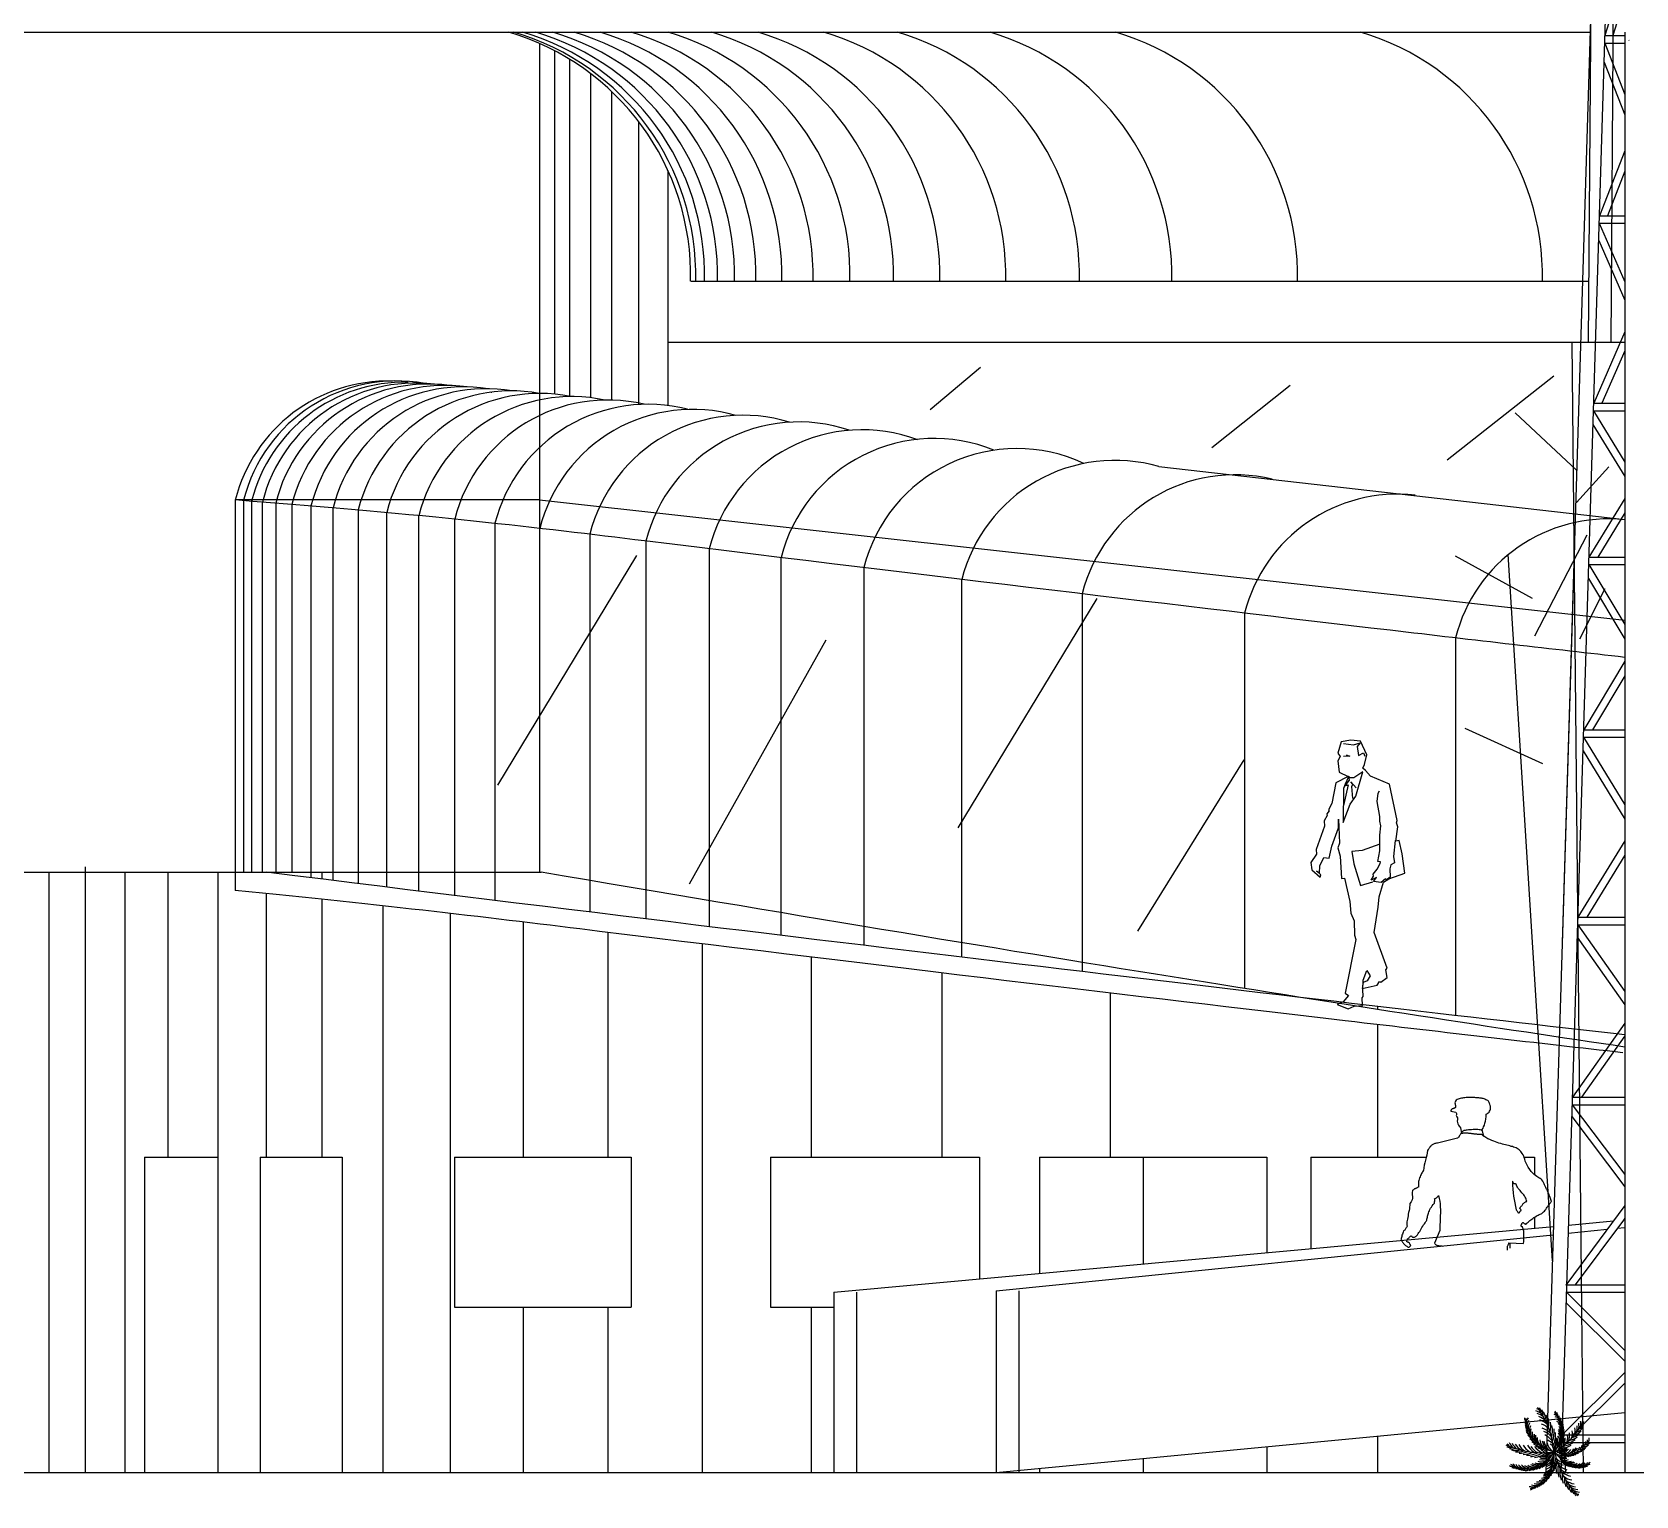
# Model space of a CAD drawing. Extents: x 115 to 1469, y 94 to 338.
# Drawn here: x 241.89 to 252.58, y 244.75 to 254.51 of the extents above; entities that cross this region are included whole.
import ezdxf

# ---------------------------------------------------------------- set-up
doc = ezdxf.new("R2010")
doc.units = 0
doc.layers.get('0').update_dxf_attribs({"linetype": 'CONTINUOUS'})
for name, color, linetype in [('1', 7, 'CONTINUOUS'), ('7', 7, 'CONTINUOUS'), ('ARVORE', 7, 'CONTINUOUS'), ('HACHURA', 1, 'CONTINUOUS'), ('PAREDE', 6, 'CONTINUOUS'), ('VEGETACAO', 3, 'CONTINUOUS')]:
    doc.layers.add(name, color=color, linetype=linetype)

# ---------------------------------------------------------------- blocks, each defined once
blk = doc.blocks.new('COQUEIRO')
at = {"layer": 'VEGETACAO', "color": 3, "linetype": 'Continuous'}
blk.add_circle((0.049, -0.162), 0.00953, dxfattribs=at)
for centre, radius, start, end in [((-0.273, 0.458), 0.126, 185.1349, 217.5259), ((0.094, 0.463), 0.476, 182.9668, 259.2216), ((-0.215, 0.363), 0.16, 147.4511, 171.1195), ((-0.299, 0.331), 0.215, 52.6629, 75.7817), ((-0.259, 0.482), 0.0892, 38.1006, 73.5521), ((-0.297, 0.267), 0.246, 51.4822, 73.9367), ((-0.284, 0.512), 0.0956, 18.0047, 51.1933), ((-0.263, 0.278), 0.194, 39.1625, 73.1299), ((-0.285, 0.513), 0.111, 0.6626, 37.5314), ((-1.168, -0.101), 1.168, 3.5835, 33.6794), ((-0.254, 0.492), 0.105, 349.125, 34.4798), ((-0.267, 0.444), 0.149, 349.0829, 34.1136), ((-0.298, 0.41), 0.204, 347.9478, 21.0006), ((-0.332, 0.373), 0.261, 347.4771, 14.0082), ((0.741, 1.47), 1.208, 231.9861, 234.0507), ((-0.313, 0.264), 0.414, 318.8188, 35.0736), ((-0.048, 0.361), 0.139, 46.9209, 70.5892), ((-0.055, 0.47), 0.0894, 12.9337, 47.4601), ((-0.018, 0.352), 0.114, 43.0502, 75.0053), ((-0.008, 0.332), 0.104, 31.0253, 71.1192), ((-0.059, 0.457), 0.109, 0.5145, 32.9054), ((-0.097, 0.416), 0.167, 2.0939, 19.9124), ((0.023, 0.417), 0.062, 335.9018, 29.9729), ((-0.209, 0.448), 0.193, 198.128, 215.9464), ((-0.318, 0.364), 0.0712, 188.0675, 242.1386), ((-0.257, 0.371), 0.135, 200.7567, 234.9528), ((-0.273, 0.327), 0.111, 198.0801, 245.3084), ((-0.204, 0.355), 0.193, 207.8104, 244.988), ((-0.235, 0.333), 0.131, 143.0351, 174.9902), ((-0.166, 0.362), 0.237, 218.3341, 247.2059), ((-0.23, 0.309), 0.12, 146.9211, 187.0151), ((-0.204, 0.277), 0.13, 151.2763, 189.7632), ((-0.149, 0.26), 0.168, 166.1343, 195.0599), ((-0.128, 0.238), 0.166, 172.7381, 203.0098), ((-0.015, 0.231), 0.255, 180.5332, 200.9945), ((0.052, 0.239), 0.305, 184.3339, 203.7587), ((-0.27, 0.17), 0.26, 46.8609, 72.9794), ((-0.219, 0.184), 0.185, 37.8311, 75.0496), ((-0.263, 0.022), 0.304, 46.4938, 70.6456), ((-0.19, 0.092), 0.181, 33.5502, 73.0784), ((-0.253, -0.041), 0.289, 38.7747, 63.7186), ((-0.322, 0.333), 0.276, 343.6236, 11.7485), ((-0.44, 0.277), 0.415, 346.7497, 9.4474), ((-0.468, 0.269), 0.466, 342.5956, 3.6479), ((-0.345, 0.224), 0.363, 335.5765, 3.9904), ((-0.508, 0.869), 1.015, 300.1574, 330.2533), ((-0.009, 0.296), 0.113, 28.2771, 66.7641), ((-0.038, 0.255), 0.146, 22.9804, 51.906), ((-0.164, 0.133), 0.265, 14.2817, 33.7065), ((-0.074, 0.154), 0.161, 0.7499, 35.1592), ((-0.04, 0.229), 0.144, 15.0306, 45.3023), ((-0.114, 0.163), 0.222, 17.0459, 37.5071), ((-0.087, 0.29), 0.234, 312.2404, 341.2164), ((-0.11, 0.326), 0.257, 320.0455, 341.677), ((-0.023, 0.389), 0.117, 343.0876, 17.2837), ((-0.013, 0.295), 0.144, 317.5655, 358.3889), ((0.011, 0.368), 0.0962, 332.732, 19.9602), ((-0.051, 0.35), 0.168, 333.0524, 10.23), ((-0.081, 0.334), 0.206, 330.8344, 359.7063), ((-0.061, 0.214), 0.264, 343.0677, 7.2196), ((0.082, 0.242), 0.161, 334.405, 11.6236), ((0.185, 0.404), 0.227, 284.051, 310.5822), ((0.051, 0.277), 0.226, 343.4348, 9.5533), ((0.227, 0.391), 0.177, 284.5217, 317.5745), ((0.138, 0.313), 0.169, 335.7364, 9.7039), ((0.265, 0.381), 0.13, 285.6568, 330.6875), ((0.116, 0.335), 0.214, 348.0561, 10.5106), ((0.308, 0.389), 0.0913, 285.6989, 331.0537), ((0.166, 0.362), 0.187, 349.2369, 12.3557), ((0.312, 0.421), 0.0966, 297.2365, 334.1054), ((0.298, 0.389), 0.0776, 334.6746, 10.1261), ((0.312, 0.42), 0.0831, 314.5786, 347.7673), ((-0.583, 0.162), 0.0956, 230.2731, 263.4617), ((-0.584, 0.162), 0.111, 243.935, 280.8039), ((-0.548, 0.144), 0.0892, 207.9143, 243.3658), ((-0.409, 0.213), 0.215, 205.6847, 228.8035), ((-0.158, 1.15), 1.168, 247.7871, 277.883), ((-0.557, 0.136), 0.105, 246.9866, 292.3414), ((-0.513, 0.159), 0.149, 247.3528, 292.3836), ((-0.345, 0.223), 0.246, 207.5298, 229.9842), ((-0.349, 0.188), 0.194, 208.3365, 242.3039), ((-0.485, 0.196), 0.204, 260.4659, 293.5186), ((-0.245, 0.217), 0.26, 208.4871, 234.6056), ((-0.249, 0.164), 0.185, 206.4168, 243.6353), ((-0.098, 0.239), 0.304, 210.8208, 234.9726), ((-0.199, 0.279), 0.166, 219.6514, 260.4749), ((-0.476, -0.046), 0.476, 289.6767, 5.9315), ((-0.153, 0.153), 0.181, 208.388, 247.9163), ((-0.134, 0.375), 0.295, 236.3634, 257.9949), ((-0.129, 0.326), 0.269, 236.824, 265.8), ((-0.035, 0.241), 0.289, 217.7478, 242.6917), ((-0.117, 0.314), 0.275, 242.0966, 270.9498), ((-0.045, 0.195), 0.185, 182.8812, 217.2905), ((-0.045, 0.526), 0.51, 249.9963, 268.3797), ((-0.052, 0.162), 0.142, 182.7518, 227.4485), ((0.051, 0.241), 0.312, 220.1991, 235.6262), ((0.089, 0.195), 0.256, 192.2086, 217.6751), ((0.112, 0.197), 0.259, 193.5624, 222.692), ((-0.033, 0.127), 0.147, 227.1388, 254.0555), ((0.069, 0.142), 0.167, 191.4918, 237.4538), ((-0.236, -0.125), 0.312, 45.8402, 61.2673), ((-0.14, -0.02), 0.147, 27.4109, 54.3276), ((-0.273, 0.176), 0.302, 331.7284, 1.2298), ((-0.286, 0.135), 0.316, 332.7885, 358.0296), ((0.35, 0.221), 0.414, 212.1088, 288.3636), ((0.018, 0.275), 0.275, 269.3624, 294.6035), ((-0.183, 0.072), 0.225, 355.3484, 24.478), ((-0.252, 0.381), 0.444, 309.6606, 328.0441), ((-0.166, 0.083), 0.223, 0.3652, 25.8318), ((0.031, 0.128), 0.145, 272.5176, 318.4796), ((0.055, 0.281), 0.262, 268.3023, 297.8037), ((-0.052, 0.136), 0.124, 350.5919, 35.2886), ((-0.088, 0.275), 0.239, 307.0906, 335.9438), ((-0.046, 0.102), 0.128, 323.9848, 350.9015), ((0.065, 0.356), 0.316, 272.1505, 300.5643), ((0.009, 0.189), 0.225, 287.2794, 316.409), ((-0.165, 0.135), 0.271, 342.4141, 357.8413), ((0.026, 0.177), 0.223, 292.2962, 317.7628), ((0.051, 0.469), 0.405, 279.1695, 300.2219), ((-0.106, 0.181), 0.251, 335.3486, 0.2926), ((0.117, 0.091), 0.124, 282.5229, 327.2196), ((0.068, 0.45), 0.361, 283.3236, 306.0214), ((0.022, 0.184), 0.158, 330.1241, 9.6524), ((0.126, 0.119), 0.161, 292.6809, 327.0902), ((0.158, 0.381), 0.24, 280.1975, 308.3224), ((0.073, 0.195), 0.265, 306.2127, 325.6375), ((0.12, 0.159), 0.222, 308.9769, 329.4381), ((0.291, 0.192), 0.206, 262.7654, 291.6372), ((0.208, 0.115), 0.144, 306.9615, 337.2333), ((0.316, 0.171), 0.168, 264.9834, 302.161), ((0.233, 0.123), 0.146, 314.9114, 343.837), ((0.356, 0.12), 0.0962, 264.663, 311.8912), ((0.282, 0.112), 0.113, 320.2081, 358.6951), ((0.363, 0.159), 0.117, 275.0186, 309.2147), ((0.316, 0.124), 0.104, 322.9563, 3.0502), ((0.406, 0.127), 0.062, 267.8328, 321.9039), ((0.361, 0.238), 0.167, 294.0249, 311.8434), ((0.33, 0.14), 0.114, 334.9811, 6.9363), ((0.328, 0.172), 0.139, 338.8519, 2.5202), ((-0.543, -0.102), 0.103, 238.6493, 273.1756), ((-1.395, -1.3), 1.39, 52.0587, 54.1233), ((-0.531, -0.093), 0.126, 253.2039, 285.5949), ((-0.399, 0.25), 0.476, 251.0358, 327.2906), ((-0.421, -0.075), 0.16, 215.5201, 239.1885), ((-0.401, -0.105), 0.131, 211.1041, 243.0592), ((-0.377, -0.109), 0.12, 214.9901, 255.0841), ((-0.456, 0.237), 0.261, 267.4582, 293.9893), ((-0.337, -0.097), 0.13, 219.3453, 257.8322), ((-0.415, 0.235), 0.276, 269.718, 297.8428), ((-0.301, -0.052), 0.168, 234.2033, 263.1289), ((-0.41, -0.067), 0.193, 275.8794, 313.057), ((-0.383, 0.362), 0.415, 272.019, 294.7167), ((-0.273, -0.041), 0.166, 240.8071, 271.0788), ((-0.402, -0.03), 0.237, 286.4031, 315.2749), ((-0.381, 0.391), 0.466, 277.8185, 298.8708), ((-0.224, 0.062), 0.255, 248.6022, 269.0635), ((-0.206, 0.127), 0.305, 252.4029, 271.8277), ((-0.337, -0.092), 0.166, 287.7204, 328.5439), ((-0.313, 0.279), 0.363, 277.476, 305.8899), ((-0.201, 0.021), 0.185, 250.9502, 285.3595), ((-0.402, 0.005), 0.295, 304.4324, 326.0639), ((-0.173, 0.002), 0.142, 250.8208, 295.5175), ((-0.355, -0.008), 0.269, 304.893, 333.869), ((-0.252, 0.218), 0.302, 280.2366, 309.738), ((-0.152, 0.144), 0.256, 260.2776, 285.7441), ((-0.145, 0.167), 0.259, 261.6314, 290.761), ((-0.339, -0.002), 0.275, 310.1656, 339.0188), ((-0.121, 0.096), 0.167, 259.5608, 305.5228), ((-0.214, 0.239), 0.316, 283.4369, 308.6779), ((-0.509, 0.144), 0.51, 318.0653, 336.4487), ((-0.179, -0.102), 0.185, 289.5911, 324.0004), ((-0.145, -0.099), 0.142, 289.4618, 334.1584), ((-0.226, 0.048), 0.259, 300.2723, 329.4019), ((-0.217, 0.026), 0.256, 298.9185, 324.3851), ((-0.163, 0.007), 0.167, 298.2017, 344.1637), ((-0.281, -0.22), 0.269, 343.5339, 12.5099), ((-0.272, -0.206), 0.275, 348.8065, 17.6597), ((0.307, -0.181), 0.302, 160.3741, 189.8755), ((1.149, 0.228), 1.168, 192.2291, 222.325), ((0.385, -0.217), 0.363, 164.2222, 192.6361), ((0.108, 0.09), 0.145, 233.8766, 279.8386), ((0.146, -0.006), 0.147, 216.0566, 242.9733), ((0.225, 0.111), 0.312, 234.4859, 249.913), ((0.129, 0.151), 0.225, 248.6385, 277.768), ((0.514, -0.243), 0.466, 171.2413, 192.2936), ((0.254, 0.031), 0.289, 227.4204, 252.3643), ((0.271, 0.368), 0.444, 241.5916, 259.9751), ((0.296, 0.002), 0.239, 200.3806, 229.2339), ((0.134, 0.131), 0.223, 253.6553, 279.1219), ((0.152, 0.007), 0.124, 243.8819, 288.5786), ((0.31, -0.003), 0.234, 205.5304, 234.5064), ((0.233, 0.177), 0.239, 239.0216, 267.8748), ((0.177, 0.023), 0.161, 254.0399, 288.4492), ((0.351, 0.008), 0.257, 213.3355, 234.967), ((0.247, 0.182), 0.234, 244.1714, 273.1474), ((0.293, -0.076), 0.144, 210.8556, 251.679), ((0.182, 0.115), 0.265, 267.5717, 286.9965), ((0.272, 0.216), 0.257, 251.9764, 273.608), ((0.196, 0.059), 0.222, 270.3359, 290.7972), ((0.351, -0.022), 0.206, 224.1245, 252.9963), ((0.279, 0.115), 0.144, 249.4965, 290.3199), ((0.238, -0.031), 0.144, 268.3206, 298.5923), ((0.357, -0.055), 0.168, 226.3424, 263.52), ((0.262, -0.041), 0.146, 276.2705, 305.1961), ((0.356, -0.119), 0.0962, 226.022, 273.2503), ((0.294, -0.08), 0.113, 281.5672, 320.0541), ((0.386, -0.093), 0.117, 236.3776, 270.5737), ((0.328, -0.091), 0.104, 284.3154, 324.4093), ((0.4, -0.145), 0.062, 229.1918, 283.263), ((0.434, -0.03), 0.167, 255.384, 273.2024), ((0.349, -0.087), 0.114, 296.3402, 328.2953), ((0.367, -0.061), 0.139, 300.2109, 323.8793), ((-0.498, -0.037), 0.193, 266.197, 284.0154), ((-0.46, -0.17), 0.0712, 256.1365, 310.2076), ((-0.444, -0.111), 0.135, 268.8257, 303.0218), ((-0.41, -0.141), 0.111, 266.1491, 313.3774), ((-0.235, -0.312), 0.12, 253.6311, 293.725), ((-0.212, -0.278), 0.13, 257.9862, 296.4732), ((-0.262, -0.412), 0.0712, 294.7774, 348.8486), ((-0.286, -0.356), 0.135, 307.4666, 341.6627), ((-0.211, -0.22), 0.168, 272.8443, 301.7699), ((-0.24, -0.358), 0.111, 304.7901, 352.0184), ((-0.196, -0.194), 0.166, 279.448, 309.7198), ((-0.287, -0.3), 0.193, 314.5204, 351.6979), ((-0.222, -0.084), 0.255, 287.2432, 307.7044), ((-0.249, -0.022), 0.305, 291.0438, 310.4686), ((-0.304, -0.267), 0.237, 325.0441, 353.9159), ((-0.215, -0.274), 0.166, 326.3614, 7.1848), ((-0.326, -0.239), 0.295, 343.0734, 4.7049), ((0.487, -0.255), 0.415, 175.3954, 198.0931), ((0.212, -0.11), 0.181, 222.1958, 261.7241), ((0.274, -0.03), 0.304, 235.1395, 259.2913), ((0.379, -0.328), 0.276, 172.2693, 200.3941), ((0.255, -0.197), 0.185, 226.4768, 263.6953), ((0.395, -0.366), 0.261, 176.1228, 202.6539), ((0.303, -0.175), 0.26, 235.5066, 261.625), ((0.366, -0.407), 0.204, 176.5935, 209.6462), ((0.312, -0.283), 0.194, 227.8082, 261.7756), ((-0.291, -0.313), 0.16, 254.1611, 277.8294), ((-0.365, -0.397), 0.126, 291.8449, 324.2358), ((-0.257, -0.324), 0.131, 249.745, 281.7002), ((-0.374, -0.332), 0.193, 304.8379, 322.6564), ((0.341, -0.446), 0.149, 177.7285, 222.7593), ((0.344, -0.266), 0.246, 240.1279, 262.5823), ((0.335, -0.495), 0.105, 177.7707, 223.1255), ((0.356, -0.33), 0.215, 241.3086, 264.4274), ((0.369, -0.512), 0.111, 189.3083, 226.1771), ((0.339, -0.484), 0.0892, 226.7463, 262.1978), ((0.368, -0.511), 0.0956, 206.6504, 239.839)]:
    blk.add_arc(centre, radius, start, end, dxfattribs=at)
blk = doc.blocks.new('AV5')
at = {"layer": 'VEGETACAO', "xscale": 0.5, "yscale": 0.5, "zscale": 0.5}
blk.add_blockref('COQUEIRO', (-0.028, 0.096), dxfattribs=at)
blk = doc.blocks.new('BIFMAN10')
for p, q in [((-0.062, 1.762), (-0.083, 1.686)), ((0.004, 1.773), (-0.062, 1.762)), ((-0.046, 1.749), (0.021, 1.74)), ((0.068, 1.765), (0.004, 1.773)), ((0.021, 1.74), (0.065, 1.754)), ((0.065, 1.754), (0.045, 1.731)), ((0.045, 1.731), (0.054, 1.671)), ((0.109, 1.674), (0.068, 1.765)), ((-0.083, 1.686), (-0.069, 1.663)), ((-0.069, 1.663), (-0.083, 1.634)), ((-0.083, 1.634), (-0.074, 1.559)), ((-0.003, 1.665), (-0.045, 1.664)), ((-0.028, 1.675), (-0.003, 1.665)), ((0.054, 1.671), (0.088, 1.687)), ((0.084, 1.586), (0.094, 1.611)), ((0.088, 1.687), (0.097, 1.665)), ((0.094, 1.611), (0.109, 1.674)), ((-0.014, 1.531), (-0.096, 1.488)), ((-0.074, 1.559), (-0.014, 1.531)), ((-0.009, 1.506), (-0.036, 1.468)), ((-0.012, 1.527), (-0.035, 1.48)), ((-0.001, 1.522), (-0.012, 1.533)), ((-0.012, 1.533), (-0.009, 1.506)), ((0.022, 1.521), (-0.001, 1.522)), ((0.084, 1.562), (0.022, 1.521)), ((0.036, 1.4), (0.084, 1.562)), ((0.1, 1.571), (0.084, 1.586)), ((0.134, 1.533), (0.1, 1.571)), ((0.261, 1.479), (0.134, 1.533)), ((-0.096, 1.488), (-0.123, 1.349)), ((-0.046, 1.451), (-0.048, 1.224)), ((-0.035, 1.48), (-0.046, 1.451)), ((-0.014, 1.474), (-0.045, 1.337)), ((-0.036, 1.468), (-0.014, 1.474)), ((-0.002, 1.345), (0.036, 1.4)), ((0.312, 1.236), (0.261, 1.479)), ((-0.141, 1.301), (-0.157, 1.282)), ((-0.123, 1.349), (-0.145, 1.308)), ((-0.145, 1.308), (-0.141, 1.301)), ((-0.048, 1.224), (-0.002, 1.345)), ((-0.172, 1.198), (-0.228, 1.043)), ((-0.154, 1.271), (-0.175, 1.235)), ((-0.175, 1.235), (-0.172, 1.198)), ((-0.157, 1.282), (-0.154, 1.271)), ((-0.123, 1.065), (-0.079, 1.188)), ((-0.079, 1.188), (-0.08, 1.246)), ((-0.08, 1.246), (-0.073, 1.085)), ((0.303, 1.099), (0.316, 1.195)), ((0.307, 1.222), (0.312, 1.236)), ((0.316, 1.195), (0.307, 1.222)), ((-0.073, 1.085), (-0.084, 1.055)), ((0.326, 1.104), (0.303, 1.099)), ((0.345, 1.014), (0.326, 1.104)), ((-0.226, 1.012), (-0.264, 0.956)), ((-0.228, 1.043), (-0.226, 1.012)), ((-0.203, 0.935), (-0.178, 0.991)), ((-0.178, 0.991), (-0.141, 0.985)), ((-0.141, 0.985), (-0.123, 1.065)), ((-0.084, 1.055), (-0.068, 0.999)), ((-0.068, 0.999), (-0.06, 0.851)), ((0.363, 0.886), (0.345, 1.014)), ((-0.264, 0.956), (-0.258, 0.909)), ((-0.258, 0.909), (-0.201, 0.86)), ((-0.198, 0.875), (-0.225, 0.901)), ((-0.225, 0.901), (-0.206, 0.886)), ((-0.206, 0.886), (-0.203, 0.935)), ((-0.201, 0.86), (-0.198, 0.875)), ((0.257, 0.849), (0.363, 0.886)), ((-0.06, 0.851), (-0.04, 0.852)), ((-0.04, 0.852), (-0.003, 0.697)), ((0.192, 0.729), (0.22, 0.825)), ((0.22, 0.825), (0.257, 0.849)), ((-0.003, 0.697), (0.003, 0.619)), ((0.159, 0.491), (0.185, 0.66)), ((0.185, 0.66), (0.192, 0.729)), ((0.003, 0.619), (0.026, 0.567)), ((0.026, 0.567), (0.028, 0.472)), ((0.036, 0.444), (-0.034, 0.085)), ((0.028, 0.472), (0.036, 0.444)), ((0.245, 0.253), (0.159, 0.491)), ((0.085, 0.172), (0.109, 0.237)), ((0.109, 0.237), (0.131, 0.201)), ((0.236, 0.241), (0.245, 0.253)), ((0.245, 0.19), (0.236, 0.241)), ((0.086, 0.158), (0.078, 0.117)), ((0.078, 0.117), (0.179, 0.14)), ((0.084, 0.11), (0.085, 0.172)), ((0.086, 0.063), (0.084, 0.11)), ((0.111, 0.168), (0.086, 0.158)), ((0.131, 0.201), (0.111, 0.168)), ((0.179, 0.14), (0.194, 0.163)), ((0.194, 0.163), (0.204, 0.159)), ((0.204, 0.159), (0.245, 0.19)), ((-0.048, 0.028), (-0.089, 0.01)), ((-0.089, 0.01), (-0.015, -0.019)), ((-0.013, 0.07), (-0.048, 0.028)), ((-0.034, 0.085), (-0.013, 0.07)), ((0.025, -0.001), (0.08, 0.004)), ((0.078, 0.054), (0.086, 0.063)), ((0.08, 0.004), (0.078, 0.054)), ((-0.015, -0.019), (0.025, -0.001))]:
    blk.add_line(p, q)
for points in [[(0.016, 1.383), (0.01, 1.463), (0.017, 1.48), (0.004, 1.495), (0.039, 1.454)], [(0.298, 1.103), (0.287, 0.997), (0.293, 0.955), (0.27, 0.942), (0.262, 0.915), (0.265, 0.859), (0.24, 0.841), (0.234, 0.848), (0.206, 0.824), (0.153, 0.83), (0.173, 0.856), (0.139, 0.839), (0.153, 0.866), (0.151, 0.88), (0.179, 0.912), (0.198, 0.95), (0.201, 0.962), (0.183, 0.963), (0.197, 1.034), (0.196, 1.139), (0.203, 1.201), (0.196, 1.233), (0.197, 1.263), (0.178, 1.364), (0.185, 1.418), (0.193, 1.434)], [(0.197, 1.078), (0.079, 1.036), (0.01, 1.031), (0.022, 0.948), (0.067, 0.804), (0.149, 0.827)]]:
    blk.add_lwpolyline(points)

msp = doc.modelspace()

# ---------------------------------------------------------------- linework, layer by layer
at = {"color": 3}
for p, q in [((252.472, 260.156), (252.415, 252.44)), ((252.323, 259.961), (252.264, 252.44))]:
    msp.add_line(p, q, dxfattribs=at)
at = {"layer": '1', "color": 1}
for p, q in [((252.483, 261.211), (252.227, 252.85)), ((252.327, 252.85), (252.583, 261.211)), ((252.557, 255.058), (252.377, 254.483)), ((252.583, 254.975), (252.429, 254.483)), ((252.375, 254.433), (252.51, 254.433)), ((252.375, 254.433), (252.51, 254.091)), ((252.377, 254.483), (252.51, 254.483)), ((252.536, 254.452), (252.537, 254.45)), ((252.371, 254.306), (252.51, 253.954)), ((252.51, 253.716), (252.34, 253.283)), ((252.51, 253.579), (252.394, 253.283)), ((252.34, 253.283), (252.51, 253.283)), ((252.338, 253.233), (252.51, 253.233)), ((252.338, 253.233), (252.51, 252.843)), ((252.335, 253.117), (252.51, 252.719)), ((252.227, 252.85), (252.091, 248.437)), ((252.191, 248.428), (252.327, 252.85)), ((252.51, 252.508), (252.302, 252.033)), ((252.51, 252.383), (252.356, 252.033)), ((252.3, 252.033), (252.51, 252.033)), ((252.3, 251.983), (252.51, 251.983)), ((252.3, 251.983), (252.51, 251.64)), ((252.297, 251.892), (252.51, 251.544)), ((252.51, 251.399), (252.27, 251.007)), ((252.51, 251.303), (252.329, 251.007)), ((252.173, 251.091), (251.983, 244.907)), ((252.27, 251.007), (252.51, 251.007)), ((252.269, 250.957), (252.51, 250.957)), ((252.269, 250.957), (252.51, 250.557)), ((252.266, 250.864), (252.51, 250.46)), ((252.51, 250.313), (252.235, 249.857)), ((252.51, 250.216), (252.293, 249.857)), ((252.235, 249.857), (252.51, 249.857)), ((252.231, 249.716), (252.51, 249.261)), ((252.233, 249.807), (252.51, 249.807)), ((252.233, 249.807), (252.51, 249.357)), ((252.51, 249.117), (252.197, 248.607)), ((252.51, 249.021), (252.255, 248.607)), ((235.734, 248.907), (245.287, 248.907)), ((252.197, 248.63), (252.083, 244.907)), ((252.195, 248.557), (252.51, 248.557)), ((252.195, 248.557), (252.51, 248.111)), ((252.197, 248.607), (252.51, 248.607)), ((252.192, 248.474), (252.51, 248.024)), ((252.51, 247.902), (252.16, 247.407)), ((252.51, 247.816), (252.221, 247.407)), ((252.16, 247.407), (252.51, 247.407)), ((252.156, 247.279), (252.51, 246.811)), ((252.158, 247.357), (252.51, 247.357)), ((252.158, 247.357), (252.51, 246.893)), ((252.51, 246.685), (252.122, 246.164)), ((252.5, 246.589), (252.178, 246.157)), ((252.51, 246.601), (252.5, 246.589)), ((252.122, 246.164), (252.116, 246.157)), ((252.116, 246.157), (252.51, 246.157)), ((252.12, 246.107), (252.51, 246.107)), ((252.12, 246.107), (252.51, 245.719)), ((252.118, 246.038), (252.51, 245.649)), ((252.51, 245.573), (252.091, 245.157)), ((252.51, 245.502), (252.162, 245.157)), ((252.091, 245.157), (252.51, 245.157)), ((252.089, 245.107), (252.51, 245.107))]:
    msp.add_line(p, q, dxfattribs=at)
at = {"layer": '1', "color": 2}
for p, q in [((235.604, 254.507), (245.071, 254.507)), ((245.276, 254.431), (245.276, 248.907)), ((246.131, 253.585), (246.131, 252.018)), ((245.276, 251.388), (243.246, 251.388)), ((243.246, 251.388), (243.246, 248.907))]:
    msp.add_line(p, q, dxfattribs=at)
at = {"layer": '1', "color": 21}
for p, q in [((245.071, 254.507), (252.28, 254.507)), ((246.283, 252.846), (252.267, 252.846)), ((249.403, 251.611), (252.51, 251.257)), ((243.246, 251.388), (243.246, 248.907)), ((243.302, 251.388), (243.302, 248.907)), ((243.356, 251.388), (243.356, 248.907)), ((243.428, 251.374), (243.428, 248.907)), ((243.517, 251.367), (243.517, 248.907)), ((243.625, 251.358), (243.625, 248.907)), ((243.752, 251.348), (243.752, 248.87)), ((243.898, 251.336), (243.898, 248.852)), ((244.066, 251.321), (244.066, 248.831)), ((245.276, 251.388), (252.51, 250.586)), ((244.256, 251.304), (244.256, 248.808)), ((244.47, 251.284), (244.47, 248.781)), ((244.71, 251.26), (244.71, 248.752)), ((244.978, 251.232), (244.978, 248.719)), ((245.61, 251.16), (245.61, 248.641)), ((245.984, 251.114), (245.984, 248.596)), ((246.406, 251.063), (246.406, 248.544)), ((246.885, 251.005), (246.885, 248.486)), ((247.437, 250.938), (247.437, 248.419)), ((248.089, 250.859), (248.089, 248.341)), ((248.892, 250.763), (248.892, 248.245)), ((249.974, 250.634), (249.974, 248.132)), ((251.38, 250.469), (251.38, 247.952)), ((243.246, 248.907), (243.246, 248.785)), ((243.825, 248.907), (243.825, 248.861))]:
    msp.add_line(p, q, dxfattribs=at)
at = {"layer": '1', "color": 253}
for p, q in [((245.376, 254.383), (245.376, 252.093)), ((245.476, 254.326), (245.476, 252.078)), ((245.616, 254.23), (245.616, 252.07)), ((245.756, 254.111), (245.756, 252.054)), ((245.936, 253.911), (245.936, 252.024)), ((242.005, 248.907), (242.005, 244.907)), ((242.247, 248.942), (242.247, 244.907)), ((242.512, 248.907), (242.512, 244.907)), ((242.799, 248.907), (242.799, 247.007)), ((243.132, 248.907), (243.132, 247.007)), ((243.453, 248.765), (243.453, 247.007)), ((243.825, 248.727), (243.825, 247.007)), ((244.232, 248.683), (244.232, 244.907)), ((244.681, 248.632), (244.681, 244.907)), ((245.167, 248.574), (245.167, 247.007)), ((245.731, 248.506), (245.731, 247.007)), ((246.36, 248.429), (246.36, 244.907)), ((247.087, 248.341), (247.087, 247.007)), ((247.958, 248.236), (247.958, 247.007)), ((249.078, 248.102), (249.078, 247.007)), ((250.861, 248.012), (250.861, 247.992)), ((250.861, 247.892), (250.861, 247.007)), ((245.167, 246.007), (245.167, 244.907)), ((245.731, 246.007), (245.731, 244.907)), ((247.087, 246.007), (247.087, 244.907)), ((250.861, 245.149), (250.861, 244.907))]:
    msp.add_line(p, q, dxfattribs=at)
at = {"layer": '1', "color": 4}
for p, q in [((246.131, 252.44), (252.51, 252.44)), ((248.215, 252.27), (247.88, 251.989)), ((251.324, 251.655), (252.035, 252.216)), ((250.279, 252.15), (249.756, 251.735)), ((245.923, 251.017), (244.996, 249.488)), ((248.991, 250.731), (248.064, 249.202)), ((247.183, 250.454), (246.274, 248.827)), ((249.969, 249.655), (249.261, 248.515))]:
    msp.add_line(p, q, dxfattribs=at)
at = {"layer": '1', "color": 5}
for p, q in [((252.221, 246.214), (252.159, 252.44)), ((252.187, 251.586), (251.779, 251.968)), ((252.187, 251.371), (252.402, 251.61)), ((251.91, 250.482), (252.258, 251.156)), ((251.894, 250.732), (251.38, 251.013)), ((252.026, 246.317), (251.732, 251.024)), ((252.21, 250.463), (252.378, 250.798)), ((251.963, 249.63), (251.444, 249.866)), ((247.238, 246.107), (252.033, 246.546)), ((252.132, 246.501), (252.392, 246.527)), ((252.134, 246.555), (252.433, 246.583)), ((252.459, 246.534), (252.51, 246.539)), ((252.5, 246.589), (252.51, 246.59)), ((248.32, 246.117), (252.032, 246.491)), ((252.234, 244.909), (252.221, 246.214)), ((247.238, 246.107), (247.238, 244.907)), ((247.388, 246.107), (247.388, 244.907)), ((248.32, 246.117), (248.32, 244.907)), ((248.47, 246.117), (248.47, 244.907)), ((248.32, 244.907), (252.51, 245.306)), ((252.115, 244.907), (252.093, 245.245)), ((248.607, 244.934), (248.607, 244.907))]:
    msp.add_line(p, q, dxfattribs=at)
at = {"layer": '1', "color": 0}
for p, q in [((242.643, 247.007), (242.643, 244.907)), ((242.643, 247.007), (243.132, 247.007)), ((243.132, 247.007), (243.132, 244.907)), ((243.414, 247.007), (243.414, 244.907)), ((243.414, 247.007), (243.96, 247.007)), ((243.96, 247.007), (243.96, 244.907)), ((248.607, 247.007), (250.123, 247.007)), ((248.607, 247.007), (248.607, 246.232)), ((249.298, 247.007), (249.298, 246.295)), ((250.123, 247.007), (250.123, 246.371)), ((250.416, 247.007), (250.416, 246.398)), ((250.416, 247.007), (251.186, 247.007)), ((251.838, 247.007), (251.908, 247.007)), ((251.908, 247.007), (251.908, 246.891)), ((251.908, 246.608), (251.908, 246.535)), ((250.123, 245.078), (250.123, 244.907)), ((249.298, 245), (249.298, 244.907))]:
    msp.add_line(p, q, dxfattribs=at)
at = {"layer": '1'}
for p, q in [((244.71, 247.007), (245.886, 247.007)), ((244.71, 247.007), (244.71, 246.007)), ((245.886, 247.007), (245.886, 246.007)), ((246.814, 247.007), (248.207, 247.007)), ((246.814, 247.007), (246.814, 246.007)), ((248.207, 247.007), (248.207, 246.195)), ((244.71, 246.007), (245.886, 246.007)), ((246.814, 246.007), (247.238, 246.007))]:
    msp.add_line(p, q, dxfattribs=at)
at = {"layer": '1', "color": 6}
msp.add_line((220.629, 244.907), (286.34, 244.907), dxfattribs=at)
at = {"layer": '1', "color": 21}
for centre, radius, start, end in [((244.591, 252.884), 1.692, 358.7183, 73.5081), ((244.625, 252.884), 1.692, 358.7183, 73.5081), ((244.684, 252.884), 1.692, 358.7183, 73.5081), ((244.77, 252.884), 1.692, 358.7183, 73.5081), ((244.883, 252.884), 1.692, 358.7183, 73.5081), ((245.026, 252.884), 1.692, 358.7183, 73.5081), ((245.199, 252.884), 1.692, 358.7183, 73.5081), ((245.407, 252.884), 1.692, 358.7183, 73.5081), ((245.653, 252.884), 1.692, 358.7183, 73.5081), ((245.943, 252.884), 1.692, 358.7183, 73.5081), ((246.252, 252.884), 1.692, 358.7183, 73.5081), ((246.691, 252.884), 1.692, 358.7183, 73.5081), ((247.182, 252.884), 1.692, 358.7183, 73.5081), ((247.798, 252.884), 1.692, 358.7183, 73.5081), ((248.636, 252.884), 1.692, 358.7183, 73.5081), ((250.268, 252.884), 1.692, 358.7183, 73.5081), ((244.267, 251.129), 1.052, 88.4718, 165.7807), ((244.323, 251.129), 1.052, 79.756, 165.7807), ((244.376, 251.121), 1.052, 88.6887, 165.7807), ((244.448, 251.115), 1.052, 83.1016, 165.7807), ((244.537, 251.109), 1.052, 82.508, 165.7807), ((244.645, 251.1), 1.052, 81.8745, 165.7807), ((244.772, 251.09), 1.052, 81.193, 165.7807), ((244.919, 251.077), 1.052, 80.4543, 165.7807), ((245.087, 251.063), 1.052, 79.6466, 165.7807), ((245.277, 251.046), 1.052, 78.7562, 165.7807), ((245.491, 251.025), 1.052, 77.7678, 165.7807), ((244.376, 251.121), 1.052, 82.7209, 83.6616), ((244.645, 251.1), 1.052, 72.73, 73.0294), ((245.73, 251.002), 1.052, 76.6665, 165.7807), ((245.998, 250.974), 1.052, 75.4456, 165.7807), ((246.297, 250.94), 1.052, 74.1224, 165.7807), ((246.63, 250.901), 1.052, 72.7632, 165.7807), ((247.004, 250.856), 1.052, 71.4065, 165.7807), ((247.426, 250.804), 1.052, 69.4041, 165.7807), ((247.905, 250.746), 1.052, 67.7543, 165.7807), ((248.457, 250.679), 1.052, 64.9315, 165.7807), ((249.11, 250.6), 1.052, 73.7952, 165.7807), ((249.912, 250.504), 1.052, 76.3932, 165.7807), ((250.995, 250.375), 1.052, 83.6599, 165.7807), ((252.4, 250.21), 1.052, 84.0182, 165.7807)]:
    msp.add_arc(centre, radius, start, end, dxfattribs=at)
msp.add_open_spline([(252.51, 250.339), (252.032, 250.393), (251.512, 250.453), (249.583, 250.679), (247.95, 250.874), (245.28, 251.2), (244.542, 251.291), (243.246, 251.388)], degree=3, knots=[9.642402, 9.642402, 9.642402, 9.642402, 10.027267, 10.027267, 10.950874, 10.950874, 11.275991, 11.275991, 11.275991, 11.275991], dxfattribs=at)
at = {"layer": '1', "color": 5}
for points in [[(252.51, 247.823), (250.449, 248.056), (247.576, 248.397), (243.453, 248.907)], [(252.51, 247.742), (250.837, 247.988), (248.545, 248.353), (245.287, 248.907)]]:
    msp.add_open_spline(points, degree=3, dxfattribs=at)
msp.add_open_spline([(252.496, 247.704), (251.941, 247.766), (251.327, 247.837), (249.281, 248.076), (247.648, 248.272), (244.98, 248.598), (244.241, 248.688), (243.246, 248.785)], degree=3, knots=[9.565464, 9.565464, 9.565464, 9.565464, 10.026278, 10.026278, 10.947907, 10.947907, 11.273451, 11.273451, 11.273451, 11.273451], dxfattribs=at)
at = {"layer": '7', "linetype": 'Continuous'}
for p, q in [((251.378, 247.376), (251.377, 247.37)), ((251.377, 247.37), (251.378, 247.364)), ((251.381, 247.382), (251.378, 247.376)), ((251.378, 247.364), (251.378, 247.358)), ((251.386, 247.388), (251.381, 247.382)), ((251.392, 247.392), (251.386, 247.388)), ((251.398, 247.395), (251.392, 247.392)), ((251.405, 247.397), (251.398, 247.395)), ((251.412, 247.399), (251.405, 247.397)), ((251.42, 247.401), (251.412, 247.399)), ((251.427, 247.402), (251.42, 247.401)), ((251.435, 247.403), (251.427, 247.402)), ((251.443, 247.404), (251.435, 247.403)), ((251.451, 247.405), (251.443, 247.404)), ((251.459, 247.405), (251.451, 247.405)), ((251.466, 247.405), (251.459, 247.405)), ((251.474, 247.405), (251.466, 247.405)), ((251.482, 247.405), (251.474, 247.405)), ((251.489, 247.405), (251.482, 247.405)), ((251.497, 247.405), (251.489, 247.405)), ((251.504, 247.405), (251.497, 247.405)), ((251.509, 247.405), (251.504, 247.405)), ((251.515, 247.404), (251.509, 247.405)), ((251.52, 247.404), (251.515, 247.404)), ((251.525, 247.404), (251.52, 247.404)), ((251.531, 247.403), (251.525, 247.404)), ((251.536, 247.403), (251.531, 247.403)), ((251.542, 247.402), (251.536, 247.403)), ((251.548, 247.401), (251.542, 247.402)), ((251.553, 247.4), (251.548, 247.401)), ((251.559, 247.399), (251.553, 247.4)), ((251.565, 247.398), (251.559, 247.399)), ((251.571, 247.396), (251.565, 247.398)), ((251.577, 247.394), (251.571, 247.396)), ((251.583, 247.391), (251.577, 247.394)), ((251.59, 247.388), (251.583, 247.391)), ((251.597, 247.385), (251.59, 247.388)), ((251.6, 247.381), (251.597, 247.385)), ((251.602, 247.377), (251.6, 247.381)), ((251.605, 247.372), (251.602, 247.377)), ((251.608, 247.366), (251.605, 247.372)), ((251.61, 247.36), (251.608, 247.366)), ((251.612, 247.353), (251.61, 247.36)), ((251.35, 247.319), (251.349, 247.317)), ((251.349, 247.317), (251.35, 247.314)), ((251.351, 247.322), (251.35, 247.319)), ((251.35, 247.314), (251.383, 247.307)), ((251.352, 247.324), (251.351, 247.322)), ((251.354, 247.325), (251.352, 247.324)), ((251.356, 247.327), (251.354, 247.325)), ((251.358, 247.329), (251.356, 247.327)), ((251.36, 247.33), (251.358, 247.329)), ((251.363, 247.331), (251.36, 247.33)), ((251.366, 247.332), (251.363, 247.331)), ((251.369, 247.333), (251.366, 247.332)), ((251.372, 247.334), (251.369, 247.333)), ((251.374, 247.335), (251.372, 247.334)), ((251.377, 247.336), (251.374, 247.335)), ((251.379, 247.337), (251.377, 247.336)), ((251.378, 247.358), (251.38, 247.352)), ((251.381, 247.338), (251.379, 247.337)), ((251.38, 247.352), (251.381, 247.345)), ((251.381, 247.345), (251.381, 247.338)), ((251.383, 247.307), (251.386, 247.303)), ((251.386, 247.303), (251.387, 247.299)), ((251.387, 247.291), (251.386, 247.286)), ((251.386, 247.286), (251.387, 247.282)), ((251.387, 247.299), (251.387, 247.295)), ((251.387, 247.295), (251.387, 247.291)), ((251.387, 247.282), (251.39, 247.276)), ((251.39, 247.276), (251.395, 247.269)), ((251.393, 247.258), (251.392, 247.247)), ((251.395, 247.269), (251.393, 247.258)), ((251.58, 247.247), (251.583, 247.262)), ((251.583, 247.262), (251.585, 247.278)), ((251.585, 247.295), (251.593, 247.299)), ((251.585, 247.278), (251.585, 247.295)), ((251.593, 247.299), (251.599, 247.303)), ((251.599, 247.303), (251.604, 247.308)), ((251.604, 247.308), (251.608, 247.314)), ((251.608, 247.314), (251.611, 247.32)), ((251.611, 247.32), (251.613, 247.327)), ((251.613, 247.347), (251.612, 247.353)), ((251.614, 247.34), (251.613, 247.347)), ((251.613, 247.327), (251.614, 247.333)), ((251.614, 247.333), (251.614, 247.34)), ((251.392, 247.247), (251.394, 247.238)), ((251.394, 247.238), (251.396, 247.23)), ((251.396, 247.23), (251.4, 247.222)), ((251.4, 247.222), (251.404, 247.215)), ((251.405, 247.147), (251.402, 247.142)), ((251.404, 247.215), (251.409, 247.209)), ((251.408, 247.152), (251.405, 247.147)), ((251.411, 247.156), (251.408, 247.152)), ((251.409, 247.209), (251.413, 247.203)), ((251.414, 247.161), (251.411, 247.156)), ((251.413, 247.203), (251.421, 247.168)), ((251.417, 247.165), (251.414, 247.161)), ((251.421, 247.168), (251.417, 247.165)), ((251.421, 247.168), (251.421, 247.168)), ((251.421, 247.168), (251.421, 247.168)), ((251.421, 247.168), (251.421, 247.168)), ((251.559, 247.193), (251.564, 247.2)), ((251.57, 247.147), (251.559, 247.193)), ((251.564, 247.2), (251.568, 247.21)), ((251.568, 247.21), (251.573, 247.221)), ((251.583, 247.139), (251.57, 247.147)), ((251.573, 247.221), (251.577, 247.234)), ((251.577, 247.234), (251.58, 247.247)), ((251.193, 247.052), (251.192, 247.037)), ((251.198, 247.058), (251.193, 247.052)), ((251.202, 247.063), (251.198, 247.058)), ((251.206, 247.068), (251.202, 247.063)), ((251.209, 247.073), (251.206, 247.068)), ((251.212, 247.078), (251.209, 247.073)), ((251.216, 247.081), (251.212, 247.078)), ((251.219, 247.085), (251.216, 247.081)), ((251.223, 247.088), (251.219, 247.085)), ((251.226, 247.091), (251.223, 247.088)), ((251.23, 247.093), (251.226, 247.091)), ((251.234, 247.095), (251.23, 247.093)), ((251.238, 247.097), (251.234, 247.095)), ((251.243, 247.099), (251.238, 247.097)), ((251.248, 247.1), (251.243, 247.099)), ((251.254, 247.101), (251.248, 247.1)), ((251.261, 247.101), (251.254, 247.101)), ((251.394, 247.135), (251.261, 247.101)), ((251.398, 247.138), (251.394, 247.135)), ((251.402, 247.142), (251.398, 247.138)), ((251.597, 247.131), (251.583, 247.139)), ((251.61, 247.125), (251.597, 247.131)), ((251.622, 247.119), (251.61, 247.125)), ((251.635, 247.114), (251.622, 247.119)), ((251.647, 247.109), (251.635, 247.114)), ((251.659, 247.105), (251.647, 247.109)), ((251.67, 247.101), (251.659, 247.105)), ((251.682, 247.098), (251.67, 247.101)), ((251.693, 247.095), (251.682, 247.098)), ((251.703, 247.092), (251.693, 247.095)), ((251.713, 247.09), (251.703, 247.092)), ((251.723, 247.087), (251.713, 247.09)), ((251.733, 247.085), (251.723, 247.087)), ((251.742, 247.083), (251.733, 247.085)), ((251.751, 247.08), (251.742, 247.083)), ((251.76, 247.078), (251.751, 247.08)), ((251.768, 247.075), (251.76, 247.078)), ((251.776, 247.073), (251.768, 247.075)), ((251.784, 247.069), (251.776, 247.073)), ((251.791, 247.066), (251.784, 247.069)), ((251.798, 247.062), (251.791, 247.066)), ((251.804, 247.057), (251.798, 247.062)), ((251.81, 247.052), (251.804, 247.057)), ((251.816, 247.046), (251.81, 247.052)), ((251.821, 247.04), (251.816, 247.046)), ((251.826, 247.033), (251.821, 247.04)), ((251.169, 246.936), (251.167, 246.919)), ((251.171, 246.954), (251.169, 246.936)), ((251.176, 246.971), (251.171, 246.954)), ((251.18, 246.988), (251.176, 246.971)), ((251.185, 247.005), (251.18, 246.988)), ((251.189, 247.021), (251.185, 247.005)), ((251.192, 247.037), (251.189, 247.021)), ((251.831, 247.024), (251.826, 247.033)), ((251.835, 247.015), (251.831, 247.024)), ((251.839, 247.006), (251.835, 247.015)), ((251.842, 246.994), (251.839, 247.006)), ((251.845, 246.982), (251.842, 246.994)), ((251.856, 246.96), (251.845, 246.982)), ((251.866, 246.941), (251.856, 246.96)), ((251.876, 246.925), (251.866, 246.941)), ((251.135, 246.845), (251.133, 246.837)), ((251.133, 246.837), (251.133, 246.829)), ((251.133, 246.829), (251.133, 246.822)), ((251.136, 246.853), (251.135, 246.845)), ((251.139, 246.861), (251.136, 246.853)), ((251.141, 246.869), (251.139, 246.861)), ((251.144, 246.877), (251.141, 246.869)), ((251.147, 246.885), (251.144, 246.877)), ((251.151, 246.892), (251.147, 246.885)), ((251.154, 246.899), (251.151, 246.892)), ((251.158, 246.905), (251.154, 246.899)), ((251.161, 246.911), (251.158, 246.905)), ((251.164, 246.916), (251.161, 246.911)), ((251.167, 246.919), (251.164, 246.916)), ((251.886, 246.912), (251.876, 246.925)), ((251.896, 246.902), (251.886, 246.912)), ((251.905, 246.893), (251.896, 246.902)), ((251.914, 246.886), (251.905, 246.893)), ((251.922, 246.88), (251.914, 246.886)), ((251.93, 246.875), (251.922, 246.88)), ((251.937, 246.871), (251.93, 246.875)), ((251.944, 246.866), (251.937, 246.871)), ((251.951, 246.861), (251.944, 246.866)), ((251.957, 246.856), (251.951, 246.861)), ((251.963, 246.848), (251.957, 246.856)), ((251.968, 246.84), (251.963, 246.848)), ((251.972, 246.829), (251.968, 246.84)), ((251.974, 246.824), (251.972, 246.829)), ((251.091, 246.723), (251.086, 246.711)), ((251.093, 246.784), (251.091, 246.775)), ((251.091, 246.775), (251.091, 246.766)), ((251.091, 246.766), (251.092, 246.756)), ((251.093, 246.734), (251.091, 246.723)), ((251.092, 246.756), (251.093, 246.745)), ((251.095, 246.786), (251.093, 246.784)), ((251.093, 246.745), (251.093, 246.734)), ((251.097, 246.788), (251.095, 246.786)), ((251.1, 246.79), (251.097, 246.788)), ((251.102, 246.792), (251.1, 246.79)), ((251.105, 246.794), (251.102, 246.792)), ((251.108, 246.796), (251.105, 246.794)), ((251.111, 246.797), (251.108, 246.796)), ((251.114, 246.799), (251.111, 246.797)), ((251.117, 246.8), (251.114, 246.799)), ((251.12, 246.802), (251.117, 246.8)), ((251.123, 246.803), (251.12, 246.802)), ((251.125, 246.804), (251.123, 246.803)), ((251.128, 246.805), (251.125, 246.804)), ((251.131, 246.807), (251.128, 246.805)), ((251.133, 246.808), (251.131, 246.807)), ((251.133, 246.822), (251.133, 246.815)), ((251.133, 246.815), (251.135, 246.809)), ((251.135, 246.809), (251.133, 246.808)), ((251.241, 246.731), (251.246, 246.733)), ((251.242, 246.725), (251.241, 246.731)), ((251.242, 246.717), (251.242, 246.725)), ((251.246, 246.733), (251.25, 246.734)), ((251.25, 246.734), (251.253, 246.736)), ((251.253, 246.736), (251.256, 246.739)), ((251.256, 246.739), (251.258, 246.741)), ((251.258, 246.741), (251.261, 246.744)), ((251.261, 246.744), (251.264, 246.748)), ((251.264, 246.748), (251.268, 246.752)), ((251.268, 246.752), (251.272, 246.733)), ((251.272, 246.733), (251.276, 246.714)), ((251.976, 246.819), (251.974, 246.824)), ((251.978, 246.815), (251.976, 246.819)), ((251.98, 246.81), (251.978, 246.815)), ((251.983, 246.805), (251.98, 246.81)), ((251.985, 246.8), (251.983, 246.805)), ((251.988, 246.795), (251.985, 246.8)), ((251.991, 246.789), (251.988, 246.795)), ((251.993, 246.783), (251.991, 246.789)), ((251.997, 246.776), (251.993, 246.783)), ((252, 246.768), (251.997, 246.776)), ((252.004, 246.759), (252, 246.768)), ((252.007, 246.749), (252.004, 246.759)), ((252.011, 246.739), (252.007, 246.749)), ((252.015, 246.726), (252.011, 246.739)), ((252.02, 246.713), (252.015, 246.726)), ((251.064, 246.616), (251.062, 246.605)), ((251.066, 246.628), (251.064, 246.616)), ((251.068, 246.64), (251.066, 246.628)), ((251.071, 246.652), (251.068, 246.64)), ((251.073, 246.663), (251.071, 246.652)), ((251.075, 246.675), (251.073, 246.663)), ((251.076, 246.687), (251.075, 246.675)), ((251.077, 246.698), (251.076, 246.687)), ((251.086, 246.711), (251.077, 246.698)), ((251.193, 246.607), (251.194, 246.614)), ((251.194, 246.614), (251.196, 246.621)), ((251.196, 246.621), (251.198, 246.628)), ((251.198, 246.628), (251.2, 246.635)), ((251.2, 246.635), (251.203, 246.643)), ((251.203, 246.643), (251.207, 246.65)), ((251.207, 246.65), (251.21, 246.658)), ((251.21, 246.658), (251.215, 246.667)), ((251.215, 246.667), (251.22, 246.675)), ((251.22, 246.675), (251.226, 246.684)), ((251.226, 246.684), (251.232, 246.693)), ((251.232, 246.693), (251.24, 246.702)), ((251.24, 246.702), (251.241, 246.71)), ((251.241, 246.71), (251.242, 246.717)), ((251.276, 246.714), (251.278, 246.696)), ((251.278, 246.696), (251.279, 246.676)), ((251.279, 246.676), (251.28, 246.657)), ((251.28, 246.637), (251.279, 246.617)), ((251.279, 246.617), (251.279, 246.595)), ((251.28, 246.657), (251.28, 246.637)), ((251.91, 246.609), (251.918, 246.614)), ((251.918, 246.614), (251.924, 246.618)), ((251.924, 246.618), (251.931, 246.621)), ((251.931, 246.621), (251.938, 246.625)), ((251.938, 246.625), (251.945, 246.628)), ((251.945, 246.628), (251.951, 246.63)), ((251.951, 246.63), (251.955, 246.632)), ((251.955, 246.632), (251.959, 246.635)), ((251.959, 246.635), (251.963, 246.639)), ((251.963, 246.639), (251.968, 246.643)), ((251.968, 246.643), (251.973, 246.649)), ((251.973, 246.649), (251.978, 246.654)), ((251.978, 246.654), (251.982, 246.66)), ((251.982, 246.66), (251.987, 246.667)), ((251.987, 246.667), (251.992, 246.674)), ((251.992, 246.674), (251.996, 246.68)), ((251.996, 246.68), (252.001, 246.687)), ((252.001, 246.687), (252.005, 246.693)), ((252.005, 246.693), (252.009, 246.699)), ((252.009, 246.699), (252.013, 246.704)), ((252.013, 246.704), (252.016, 246.709)), ((252.016, 246.709), (252.02, 246.713)), ((251.032, 246.509), (251.029, 246.502)), ((251.034, 246.516), (251.032, 246.509)), ((251.039, 246.519), (251.034, 246.516)), ((251.042, 246.522), (251.039, 246.519)), ((251.045, 246.526), (251.042, 246.522)), ((251.048, 246.53), (251.045, 246.526)), ((251.05, 246.534), (251.048, 246.53)), ((251.053, 246.538), (251.05, 246.534)), ((251.057, 246.543), (251.053, 246.538)), ((251.057, 246.576), (251.056, 246.568)), ((251.056, 246.568), (251.056, 246.561)), ((251.056, 246.561), (251.057, 246.555)), ((251.058, 246.585), (251.057, 246.576)), ((251.057, 246.555), (251.059, 246.55)), ((251.061, 246.547), (251.057, 246.543)), ((251.06, 246.595), (251.058, 246.585)), ((251.059, 246.55), (251.061, 246.547)), ((251.062, 246.605), (251.06, 246.595)), ((251.132, 246.498), (251.137, 246.505)), ((251.137, 246.505), (251.142, 246.513)), ((251.142, 246.513), (251.147, 246.521)), ((251.147, 246.521), (251.152, 246.53)), ((251.152, 246.53), (251.157, 246.539)), ((251.157, 246.539), (251.163, 246.547)), ((251.163, 246.547), (251.168, 246.556)), ((251.168, 246.556), (251.173, 246.564)), ((251.173, 246.564), (251.178, 246.571)), ((251.178, 246.571), (251.183, 246.578)), ((251.183, 246.578), (251.188, 246.584)), ((251.188, 246.584), (251.189, 246.589)), ((251.189, 246.589), (251.19, 246.595)), ((251.19, 246.595), (251.191, 246.601)), ((251.191, 246.601), (251.193, 246.607)), ((251.276, 246.519), (251.24, 246.434)), ((251.277, 246.555), (251.276, 246.532)), ((251.276, 246.532), (251.276, 246.519)), ((251.278, 246.579), (251.277, 246.555)), ((251.279, 246.595), (251.278, 246.579)), ((251.818, 246.547), (251.819, 246.552)), ((251.827, 246.541), (251.818, 246.547)), ((251.819, 246.556), (251.82, 246.559)), ((251.819, 246.552), (251.819, 246.556)), ((251.82, 246.559), (251.822, 246.562)), ((251.822, 246.562), (251.823, 246.565)), ((251.823, 246.565), (251.825, 246.568)), ((251.825, 246.568), (251.827, 246.57)), ((251.827, 246.57), (251.829, 246.573)), ((251.832, 246.53), (251.827, 246.541)), ((251.829, 246.573), (251.831, 246.572)), ((251.831, 246.572), (251.834, 246.571)), ((251.835, 246.515), (251.832, 246.53)), ((251.834, 246.571), (251.836, 246.569)), ((251.836, 246.497), (251.835, 246.515)), ((251.836, 246.569), (251.839, 246.566)), ((251.839, 246.566), (251.842, 246.564)), ((251.842, 246.564), (251.845, 246.562)), ((251.845, 246.562), (251.848, 246.561)), ((251.848, 246.561), (251.85, 246.56)), ((251.85, 246.56), (251.854, 246.565)), ((251.854, 246.565), (251.859, 246.57)), ((251.859, 246.57), (251.864, 246.575)), ((251.864, 246.575), (251.87, 246.58)), ((251.87, 246.58), (251.876, 246.585)), ((251.876, 246.585), (251.883, 246.59)), ((251.883, 246.59), (251.889, 246.595)), ((251.889, 246.595), (251.896, 246.6)), ((251.896, 246.6), (251.903, 246.605)), ((251.903, 246.605), (251.91, 246.609)), ((251.019, 246.466), (251.018, 246.459)), ((251.018, 246.459), (251.02, 246.456)), ((251.02, 246.473), (251.019, 246.466)), ((251.022, 246.48), (251.02, 246.473)), ((251.02, 246.456), (251.022, 246.452)), ((251.024, 246.487), (251.022, 246.48)), ((251.022, 246.452), (251.024, 246.449)), ((251.027, 246.495), (251.024, 246.487)), ((251.024, 246.449), (251.026, 246.445)), ((251.026, 246.445), (251.028, 246.441)), ((251.029, 246.502), (251.027, 246.495)), ((251.028, 246.441), (251.031, 246.437)), ((251.031, 246.437), (251.034, 246.433)), ((251.034, 246.433), (251.037, 246.43)), ((251.037, 246.43), (251.04, 246.426)), ((251.04, 246.426), (251.044, 246.423)), ((251.044, 246.423), (251.048, 246.419)), ((251.048, 246.419), (251.052, 246.416)), ((251.052, 246.416), (251.056, 246.414)), ((251.056, 246.445), (251.061, 246.464)), ((251.057, 246.444), (251.056, 246.445)), ((251.056, 246.414), (251.061, 246.411)), ((251.058, 246.443), (251.057, 246.444)), ((251.06, 246.442), (251.058, 246.443)), ((251.062, 246.441), (251.06, 246.442)), ((251.061, 246.464), (251.065, 246.465)), ((251.061, 246.411), (251.066, 246.409)), ((251.064, 246.441), (251.062, 246.441)), ((251.067, 246.44), (251.064, 246.441)), ((251.065, 246.465), (251.068, 246.468)), ((251.066, 246.409), (251.072, 246.408)), ((251.069, 246.439), (251.067, 246.44)), ((251.068, 246.468), (251.071, 246.471)), ((251.071, 246.437), (251.069, 246.439)), ((251.071, 246.471), (251.075, 246.475)), ((251.073, 246.436), (251.071, 246.437)), ((251.072, 246.408), (251.082, 246.418)), ((251.074, 246.434), (251.073, 246.436)), ((251.076, 246.431), (251.074, 246.434)), ((251.075, 246.475), (251.078, 246.478)), ((251.077, 246.429), (251.076, 246.431)), ((251.079, 246.426), (251.077, 246.429)), ((251.078, 246.478), (251.081, 246.482)), ((251.08, 246.423), (251.079, 246.426)), ((251.081, 246.421), (251.08, 246.423)), ((251.081, 246.482), (251.084, 246.483)), ((251.082, 246.418), (251.081, 246.421)), ((251.084, 246.483), (251.087, 246.483)), ((251.087, 246.483), (251.089, 246.48)), ((251.089, 246.48), (251.092, 246.477)), ((251.092, 246.477), (251.095, 246.475)), ((251.095, 246.475), (251.098, 246.474)), ((251.098, 246.474), (251.101, 246.473)), ((251.101, 246.473), (251.104, 246.474)), ((251.104, 246.474), (251.108, 246.475)), ((251.108, 246.475), (251.111, 246.477)), ((251.111, 246.477), (251.115, 246.478)), ((251.115, 246.478), (251.119, 246.481)), ((251.119, 246.481), (251.123, 246.486)), ((251.123, 246.486), (251.128, 246.491)), ((251.128, 246.491), (251.132, 246.498)), ((251.24, 246.434), (251.242, 246.432)), ((251.242, 246.432), (251.244, 246.429)), ((251.244, 246.429), (251.246, 246.427)), ((251.246, 246.427), (251.248, 246.425)), ((251.248, 246.425), (251.251, 246.423)), ((251.251, 246.423), (251.254, 246.422)), ((251.254, 246.422), (251.257, 246.421)), ((251.257, 246.421), (251.261, 246.42)), ((251.261, 246.42), (251.264, 246.419)), ((251.264, 246.419), (251.268, 246.418)), ((251.268, 246.418), (251.272, 246.417)), ((251.272, 246.417), (251.276, 246.417)), ((251.276, 246.417), (251.28, 246.416)), ((251.28, 246.416), (251.284, 246.416)), ((251.284, 246.416), (251.289, 246.416)), ((251.289, 246.416), (251.293, 246.415)), ((251.727, 246.41), (251.728, 246.414)), ((251.727, 246.408), (251.727, 246.41)), ((251.728, 246.388), (251.727, 246.408)), ((251.728, 246.414), (251.73, 246.418)), ((251.73, 246.418), (251.732, 246.422)), ((251.732, 246.422), (251.733, 246.427)), ((251.733, 246.427), (251.735, 246.431)), ((251.735, 246.431), (251.736, 246.434)), ((251.736, 246.437), (251.834, 246.433)), ((251.736, 246.434), (251.736, 246.437)), ((251.834, 246.433), (251.835, 246.445)), ((251.835, 246.445), (251.836, 246.46)), ((251.836, 246.478), (251.836, 246.497)), ((251.836, 246.46), (251.836, 246.478))]:
    msp.add_line(p, q, dxfattribs=at)
for points in [[(251.421, 247.167), (251.426, 247.168), (251.43, 247.168), (251.434, 247.169), (251.439, 247.169), (251.443, 247.169), (251.447, 247.169), (251.451, 247.169), (251.455, 247.169), (251.459, 247.169), (251.463, 247.169), (251.467, 247.168), (251.472, 247.168), (251.476, 247.168), (251.479, 247.167), (251.483, 247.167), (251.487, 247.166), (251.491, 247.166), (251.495, 247.165), (251.499, 247.165), (251.503, 247.164), (251.507, 247.164), (251.511, 247.163), (251.515, 247.163), (251.52, 247.163), (251.524, 247.162), (251.528, 247.162), (251.532, 247.161), (251.536, 247.161), (251.54, 247.161), (251.545, 247.161), (251.549, 247.161), (251.554, 247.161), (251.57, 247.145), (251.563, 247.175), (251.561, 247.18), (251.558, 247.184), (251.553, 247.187), (251.546, 247.19), (251.538, 247.191), (251.529, 247.192), (251.519, 247.193), (251.508, 247.192), (251.498, 247.192), (251.487, 247.191), (251.477, 247.19), (251.468, 247.189), (251.459, 247.188), (251.452, 247.187), (251.446, 247.186), (251.442, 247.186), (251.44, 247.186), (251.437, 247.185), (251.433, 247.184), (251.43, 247.182), (251.427, 247.179), (251.424, 247.176), (251.422, 247.172), (251.421, 247.167)], [(251.76, 246.848), (251.761, 246.821), (251.763, 246.795), (251.765, 246.771), (251.767, 246.748), (251.771, 246.725), (251.775, 246.703), (251.78, 246.68), (251.786, 246.657), (251.789, 246.652), (251.791, 246.649), (251.793, 246.646), (251.794, 246.644), (251.796, 246.642), (251.797, 246.64), (251.798, 246.639), (251.8, 246.637), (251.801, 246.636), (251.803, 246.636), (251.805, 246.637), (251.807, 246.64), (251.809, 246.643), (251.811, 246.647), (251.815, 246.651), (251.818, 246.656), (251.808, 246.668), (251.811, 246.671), (251.814, 246.674), (251.816, 246.678), (251.819, 246.681), (251.822, 246.684), (251.824, 246.688), (251.827, 246.691), (251.83, 246.695), (251.832, 246.698), (251.835, 246.701), (251.838, 246.704), (251.841, 246.706), (251.845, 246.708), (251.848, 246.71), (251.851, 246.712), (251.855, 246.713), (251.854, 246.72), (251.852, 246.727), (251.849, 246.734), (251.845, 246.741), (251.841, 246.749), (251.835, 246.756), (251.829, 246.763), (251.823, 246.77), (251.817, 246.778), (251.811, 246.785), (251.805, 246.792), (251.799, 246.8), (251.794, 246.807), (251.79, 246.814), (251.787, 246.821), (251.785, 246.828), (251.783, 246.828), (251.781, 246.829), (251.779, 246.829), (251.777, 246.83), (251.775, 246.83), (251.774, 246.831), (251.772, 246.831), (251.77, 246.831), (251.769, 246.833), (251.768, 246.835), (251.766, 246.836), (251.765, 246.838), (251.764, 246.84), (251.763, 246.842), (251.762, 246.845), (251.76, 246.848)]]:
    msp.add_lwpolyline(points, dxfattribs=at)
at = {"layer": 'ARVORE', "color": 3}
msp.add_line((251.743, 246.437), (251.743, 246.402), dxfattribs=at)
at = {"layer": 'PAREDE'}
for p, q in [((252.51, 254.507), (252.51, 251.648)), ((252.51, 251.648), (252.51, 248.878)), ((252.51, 248.878), (252.51, 246.59)), ((252.51, 246.59), (252.51, 244.907))]:
    msp.add_line(p, q, dxfattribs=at)

# ---------------------------------------------------------------- block references
at = {"color": 3}
msp.add_blockref('BIFMAN10', (250.68, 248.015), dxfattribs=at)
at = {"layer": 'HACHURA', "ltscale": 0.015}
msp.add_blockref('AV5', (252.067, 244.951), dxfattribs=at)

doc.saveas('drawing.dxf')
